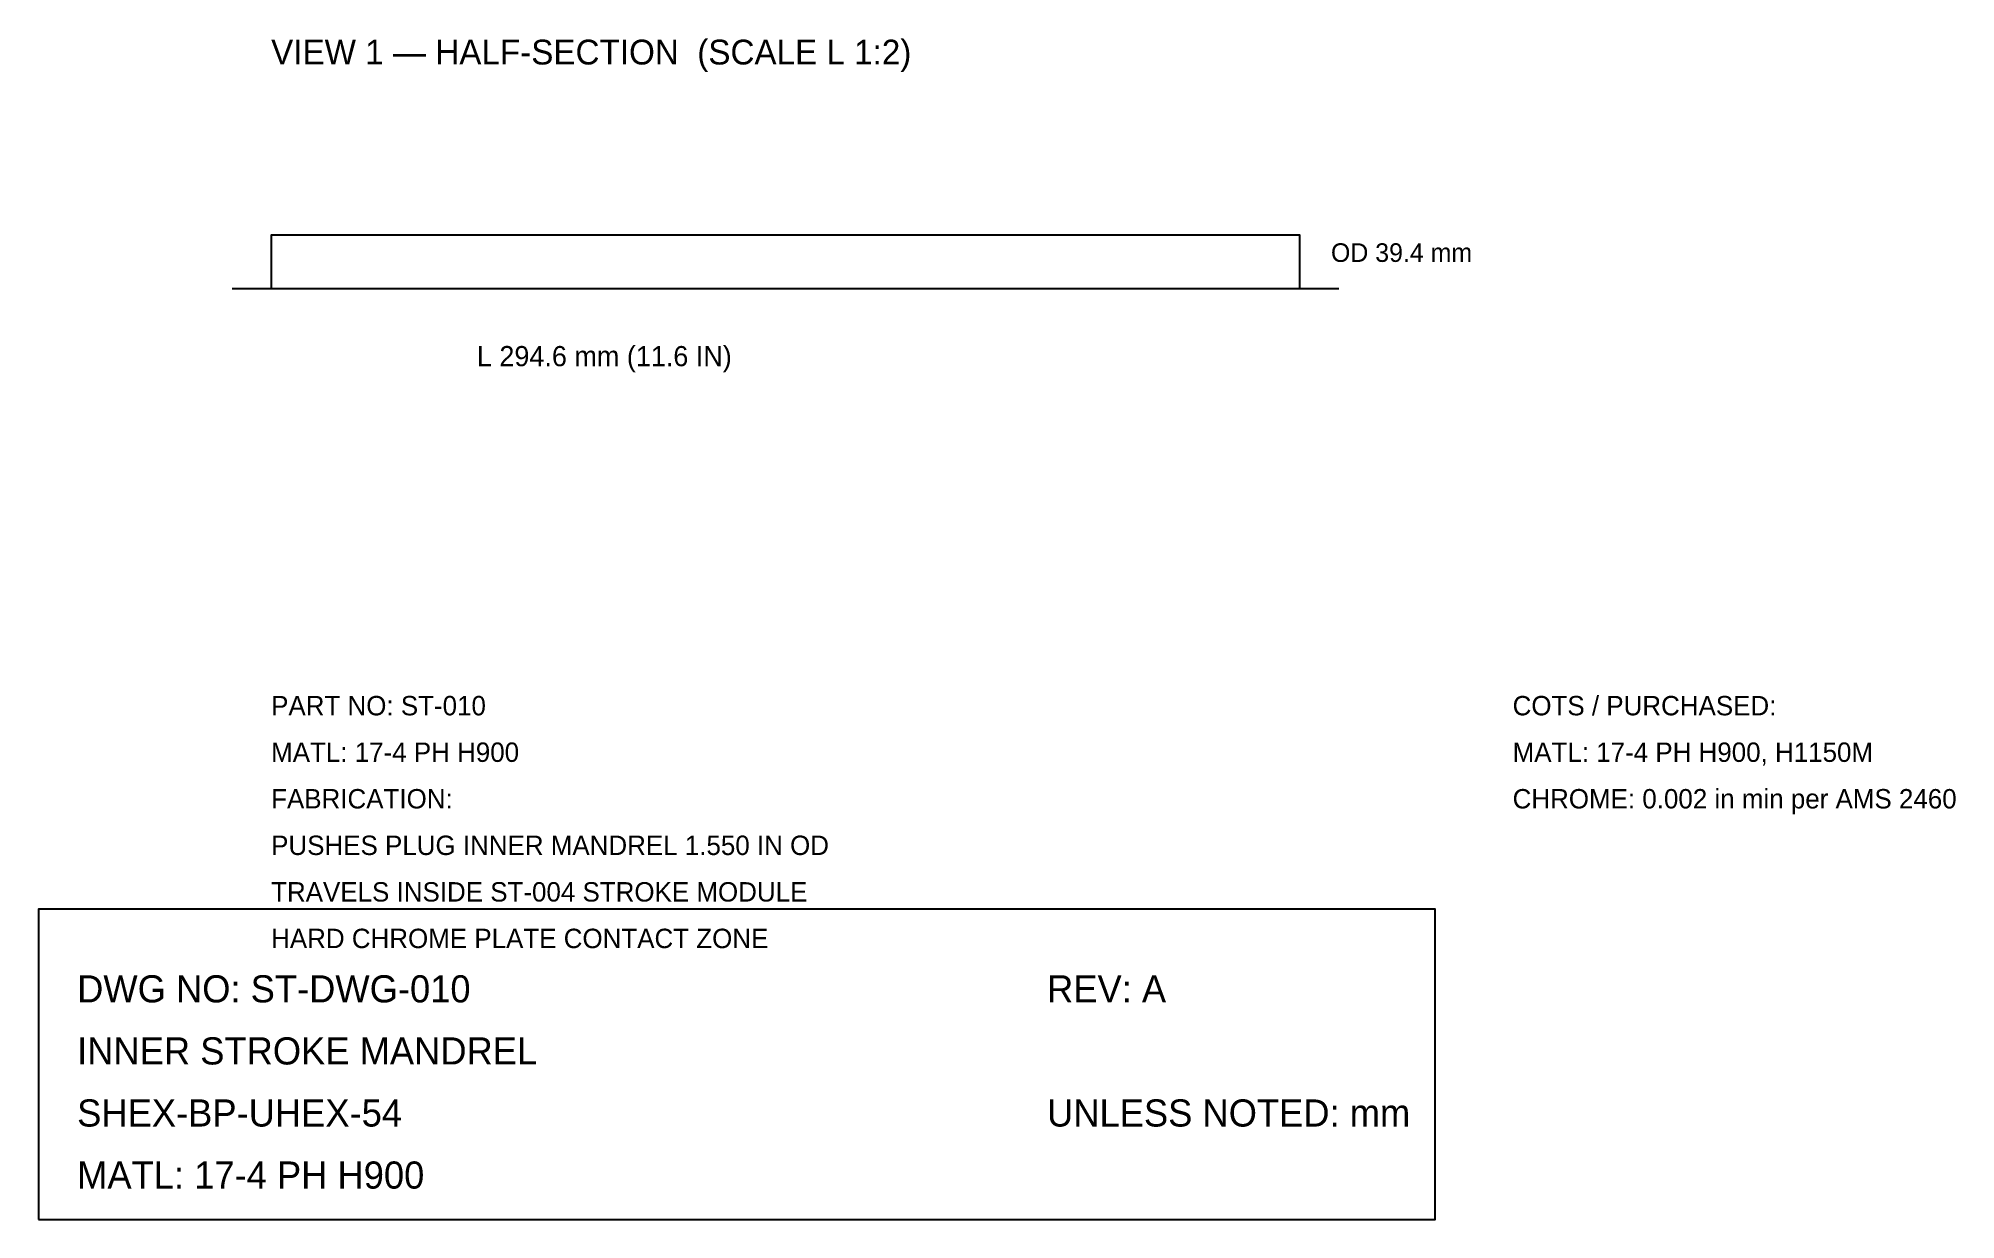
# Model space of a CAD drawing. Header units: millimetres. Extents: x 10 to 257, y 10 to 162.
import ezdxf

# ---------------------------------------------------------------- set-up
doc = ezdxf.new("R2010")
doc.units = ezdxf.units.MM
for name, color, linetype in [('CENTER', 1, 'Continuous'), ('DIM', 3, 'Continuous'), ('OUTLINE', 7, 'Continuous'), ('TEXT', 2, 'Continuous')]:
    doc.layers.add(name, color=color, linetype=linetype)

msp = doc.modelspace()

# ---------------------------------------------------------------- linework, layer by layer
at = {"layer": 'CENTER'}
msp.add_line((35, 130), (177.588, 130), dxfattribs=at)
at = {"layer": 'OUTLINE'}
for points in [[(40, 130), (172.588, 130), (172.588, 136.88975), (40, 136.88975), (40, 130)], [(10, 10), (190, 10), (190, 50), (10, 50), (10, 10)]]:
    msp.add_lwpolyline(points, dxfattribs=at)

# ---------------------------------------------------------------- texts
at = {"layer": 'DIM'}
for s, height, p in [('OD 39.4 mm', 2.4, (176.588, 133.44487)), ('L 294.6 mm (11.6 IN)', 2.6, (66.5176, 120))]:
    msp.add_text(s, height=height, dxfattribs=at).set_placement(p)
at = {"layer": 'TEXT'}
for s, height, p in [('VIEW 1 — HALF-SECTION  (SCALE L 1:2)', 3.2, (40, 158.88975)), ('PART NO: ST-010', 2.5, (40, 75)), ('COTS / PURCHASED:', 2.5, (200, 75)), ('MATL: 17-4 PH H900', 2.5, (40, 69)), ('MATL: 17-4 PH H900, H1150M', 2.5, (200, 69)), ('FABRICATION:', 2.5, (40, 63)), ('CHROME: 0.002 in min per AMS 2460', 2.5, (200, 63)), ('PUSHES PLUG INNER MANDREL 1.550 IN OD', 2.5, (40, 57)), ('TRAVELS INSIDE ST-004 STROKE MODULE', 2.5, (40, 51)), ('HARD CHROME PLATE CONTACT ZONE', 2.5, (40, 45)), ('DWG NO: ST-DWG-010', 3.5, (15, 38)), ('REV: A', 3.5, (140, 38)), ('INNER STROKE MANDREL', 3.5, (15, 30)), ('SHEX-BP-UHEX-54', 3.5, (15, 22)), ('UNLESS NOTED: mm', 3.5, (140, 22)), ('MATL: 17-4 PH H900', 3.5, (15, 14))]:
    msp.add_text(s, height=height, dxfattribs=at).set_placement(p)

doc.saveas('drawing.dxf')
